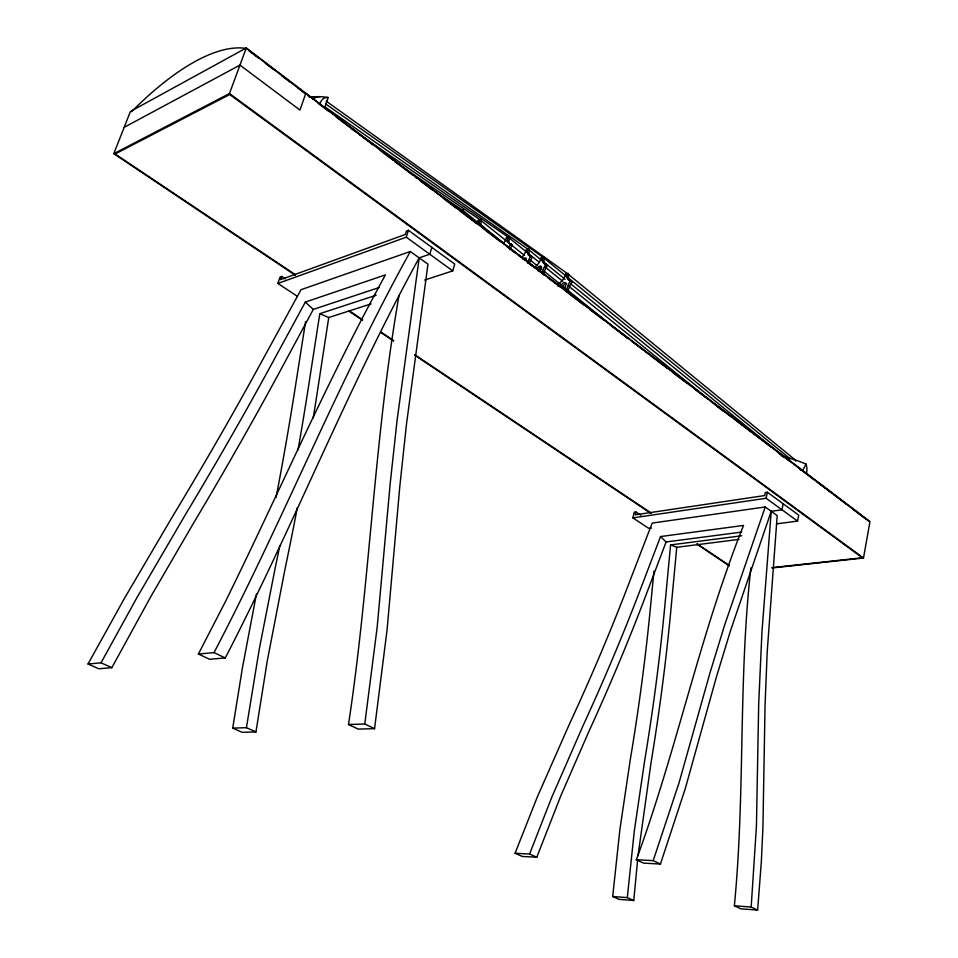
<?xml version="1.0" encoding="UTF-8"?>
<svg xmlns="http://www.w3.org/2000/svg" width="958" height="958" viewBox="0 0 958 958"><rect width="100%" height="100%" fill="white"/><g stroke="black" fill="none" stroke-linecap="round" stroke-linejoin="round"><path stroke-width="1.44" d="M741.708 532.073L666.085 541.953L646.087 594.834A1170.437 426.609 -55.3 0 1 588.895 731.457L560.993 795.368L536.779 857.23L522.254 856.44L515.081 853.255L537.426 796.697L568.956 725.158A1155.336 416.562 -55.2 0 0 626.005 590.978L652.182 523.092L765.214 506.962L777.189 515.584L767.178 652.17L765.047 705.747L762.927 827.401L761.347 861.625L757.634 910.1L751.18 907.046L756.437 825.928L758.7 703.819L761.933 632.304L771.226 511.285L781.991 509.788L783.189 503.776M757.634 910.1L740.821 908.795L734.367 905.765C745.3 793.416 738.235 680.18 750.868 567.902M653.955 571.1L650.41 607.755A1076.816 490.268 -76 0 1 630.352 759.203L619.886 829.568L612.689 896.508L619.155 899.37L633.765 900.508L637.609 859.997M741.755 535.773L670.588 544.922L664.78 606.462A1092.228 498.639 -76 0 1 644.626 760.868L634.316 830.957L627.298 897.622L633.765 900.508M670.588 544.922L676.755 547.281L671.019 608.617A1089.234 499.92 -76.1 0 1 651.069 762.472L638.028 855.65M398.887 296.214C374.159 438.057 370.063 582.308 348.496 724.523L358.244 729.098L374.554 728.655L387.056 629.993L399.773 486.772L406.503 423.951L427.975 264.192L410.323 251.487L301.016 289.699L259.81 365.022A1356.588 284.945 -52.8 0 1 172.356 516.805L124.121 598.918L88.028 664.002L98.782 668.768L111.847 667.654L150.945 596.379L193.672 522.912A1375.568 294.848 -52.9 0 0 281.616 368.207L313.29 309.41L379.464 287.424M374.554 728.655L364.77 724.02L377.177 627.191L390.217 483.335L397.091 420.263L419.185 257.858L429.771 254.229L431.842 247.38M570.154 281.269A10.586 5.784 -53 0 1 568.741 274.874L568.25 273.353L567.244 273.737A10.598 5.784 -53 0 0 570.609 280.622L572.094 281.772A15.22 8.406 -53.1 0 0 568.202 292.334M371.105 303.866L328.738 317.541L317.84 388.637A1239.137 403.522 -73.9 0 1 313.218 417.916M376.183 295.22L319.792 313.697L308.739 385.068A1243.149 400.899 -73.9 0 1 298.022 449.937M256.505 593.649L242.422 667.882L232.722 728.128L242.182 732.319L255.942 731.936L267.306 660.709L285.041 568.956A1239.137 403.522 -73.9 0 0 297.291 507.788M545.605 264.863A10.55 5.616 -53.2 0 1 544.3 258.564L543.797 257.043L542.791 257.403A10.55 5.616 -53.3 0 0 546 264.192L547.509 265.342A15.16 8.167 -53.4 0 0 543.665 274.766M305.554 321.708L295.028 388.828A1224.563 393.487 -73.9 0 1 276.084 497.453M255.942 731.936L246.434 727.697L259.307 648.961L275.557 566.13A1243.149 400.899 -73.9 0 0 279.82 545.605M532.42 257.199A10.454 5.485 -53.4 0 1 529.319 250.517L528.828 249.008L527.81 249.367A10.466 5.485 -53.4 0 0 530.912 256.037L532.42 257.199A15.029 7.975 -53.5 0 0 529.403 263.103M509.752 243.739A10.394 5.341 -53.6 0 1 509.452 238.41L508.961 236.913L507.944 237.261A10.394 5.341 -53.6 0 0 510.913 243.835L512.422 244.985A14.933 7.76 -53.7 0 0 509.872 249.679M806.42 473.863L806.887 470.677A12.131 7.197 81 0 0 806.373 465.145L806.085 464.067L797.595 460.762L781.692 455.613M481.934 226.759A10.37 5.173 -53.9 0 1 481.335 221.047L480.413 219.37L478.317 220.412A10.263 5.065 -54.2 0 1 477.132 223.31M461.457 212.58A10.298 5.03 -54 0 1 461.9 209.97L462.942 209.646L463.433 211.131A10.287 5.03 -54 0 0 463.049 212.927M868.882 521.248L306.464 93.92M771.944 567.986L863.493 558.011L869.972 521.499L246.29 47.972L130.42 111.463L113.798 153.699L295.339 275.269M776.854 523.822L797.559 521.08L798.721 515.117L767.346 492.22L765.322 492.532L764.712 495.549L635.322 514.817L635.98 512.003L640.866 515.248M797.559 521.08L766.125 498.268L767.346 492.22M651.512 528.038L648.829 528.409L632.915 517.895L634.232 512.267L635.98 512.003M564.406 289.975L565.807 284.694A3.413 1.868 -53.4 0 0 564.166 282.538A3.413 1.868 -53.4 0 0 561.005 286.119M540.192 272.192L541.27 268.264A3.401 1.808 -53.6 0 0 539.977 266.084A3.401 1.808 -53.6 0 0 536.827 268.982M424.538 280.107L452.715 270.886L454.727 264.085L408.407 230.291L406.42 231.01L405.354 234.447L280.622 279.652L281.7 276.467L285.304 278.85M297.112 296.142L277.88 283.448L406.276 237.189L408.407 230.291M277.88 283.448L280.035 277.066L281.7 276.467M324.69 107.751L328.199 97.512L322.211 96.746A255.211 106.41 -58.3 0 0 310.56 97.153M515.081 853.255L529.594 854.033L551.616 797.643L582.751 726.356A1173.311 424.406 -55.2 0 0 640.363 589.517L660.529 536.564L743.552 525.427C699.951 634.352 676.803 749.791 636.363 859.733L643.596 863.134L660.433 864.056L685.269 788.638L716.033 678.288L730.463 630.819L771.226 511.285M636.363 859.733L653.2 860.631L678.899 783.261L710.022 672.755L724.583 625.215L765.214 506.962M298.154 88.16L305.195 93.501L246.673 48.523M113.798 153.699L229.465 93.549L246.29 47.972M131.761 111.751L131.917 111.344A252.565 93.201 -58.4 0 1 245.44 48.343M558.095 286.274A14.909 8.107 -53.8 0 0 557.772 284.442A10.478 5.676 -53.4 0 0 565.639 274.216L566.238 273.677L567.088 274.515M534.253 267.593A10.43 5.508 -53.6 0 0 541.222 257.906L541.821 257.379L542.683 258.229M521.799 257.403A10.346 5.389 -53.8 0 0 526.265 249.87L527.463 249.691M503.453 243.548A10.287 5.233 -53.9 0 0 506.423 237.776L507.033 237.261L507.896 238.099M478.317 220.412L479.539 220.256M460.127 211.455A10.191 4.934 -54.3 0 0 460.439 210.509L461.672 210.365M88.028 664.002L101.033 662.828L136.802 597.852L184.654 515.895A1379.783 290.981 -52.9 0 0 273.365 360.95L305.327 302.093L385.415 274.898C326.929 381.356 278.922 492.951 225.322 601.828L198.39 654.027L209.61 659.284L225.286 657.942C293.423 526.265 347.694 387.918 419.185 257.858M198.39 654.027L214.017 652.614C283.053 520.649 338.138 381.907 410.323 251.487M806.085 464.067L802.6 470.546L800.05 469.6M124.169 127.342L239.967 65.096L299.962 110.05L305.841 93.189L305.195 93.501M312.583 98.937L316.403 97.225A13.208 9.424 65 0 1 320.056 96.782M460.439 210.509L461.9 209.97L463.433 211.131L461.972 211.67M506.423 237.776L507.944 237.261L509.452 238.41M526.265 249.87L527.81 249.367L529.319 250.517M541.222 257.906L542.791 257.403L544.3 258.564M565.639 274.216L567.244 273.737L568.741 274.874M632.915 517.895L766.125 498.268M676.755 547.281L739.001 539.39M772.148 567.615L862.38 557.76L229.704 94.519L115.152 153.987L295.459 274.766M309.266 97.153L311.146 97.189M232.722 728.128L246.434 727.697M348.496 724.523L364.77 724.02M612.689 896.508L627.298 897.622M734.367 905.765L751.18 907.046M319.792 313.697L328.738 317.541M101.033 662.828L111.847 667.654M529.594 854.033L536.779 857.23M214.017 652.614L225.286 657.942M653.2 860.631L660.433 864.056M434.932 191.708L462.211 209.91M348.928 310.596L362.603 319.756M381.248 332.246L393.69 340.581M414.826 354.747L651.081 513.009M697.089 543.833L729.421 565.495M348.796 311.063L362.483 320.223M381.128 332.713L393.558 341.048M414.706 355.202L650.949 513.404M696.957 544.204L729.278 565.855M394.756 161.77L400.935 165.974M403.414 167.662L480.09 219.801L524.313 255.331M350.844 128.42L508.207 237.165L539.498 262.504M324.618 106.637L528.05 249.26L565.112 279.317M325.409 103.751L543.018 257.295M326.127 101.117L567.447 273.593L795.463 460.115L795.787 461.169M406.276 237.189L452.715 270.886M229.465 93.549L863.493 558.011M481.335 221.047L479.802 219.885A10.382 5.161 -53.9 0 0 482.604 226.339L484.149 227.513A14.909 7.508 -54 0 0 483.407 228.663M248.852 50.75L258.241 57.875M265.294 63.216L273.509 69.455M281.724 75.682L289.939 81.921M307.578 95.309L309.961 97.117M318.296 103.44L329.013 111.571M336.15 116.996L349.251 126.935M359.969 135.066L373.057 144.993M380.206 150.418L393.295 160.357M401.63 166.68L412.347 174.811M414.73 176.619L417.113 178.428M419.496 180.236L432.585 190.175M443.303 198.306L456.403 208.245M463.54 213.658L476.641 223.597M484.976 229.92L500.447 241.667M506.399 246.182L515.931 253.415M518.314 255.223L520.685 257.031M526.637 261.546L539.737 271.485M542.12 273.293L544.503 275.102M548.072 277.808L559.975 286.837M568.31 293.16L583.793 304.907M589.745 309.422L604.031 320.271M609.983 324.786L627.837 338.342M631.418 341.048L643.321 350.089M645.704 351.885L648.075 353.694M650.458 355.502L667.127 368.147M673.079 372.674L687.365 383.511M694.514 388.936L707.603 398.875M714.752 404.288L731.421 416.934M733.804 418.742L751.659 432.298M754.042 434.106L770.711 446.751M777.848 452.176L790.949 462.115M799.283 468.438L814.671 480.114M817.03 481.91L831.173 492.64M833.532 494.424L846.489 504.255M853.554 509.62L866.523 519.464M530.133 260.013L537.115 265.617M539.438 267.486L541.773 269.366M544.096 271.234L560.394 284.322M562.717 286.191L627.885 338.545M463.373 210.844L478.545 223.022M480.88 224.891L504.231 243.607M510.063 248.29L515.895 252.972M518.23 254.84L521.739 257.654M528.744 263.27L532.241 266.073M545.294 267.198L562.693 281.281M568.489 285.963L707.591 398.588M709.914 400.456L722.667 410.778M570.896 284.023L774.711 449.362M777.022 451.242L783.201 457.002M544.168 258.229L789.248 458.056L789.596 459.121M305.327 302.093L313.29 309.41M660.529 536.564L666.085 541.953M311.985 97.285A13.149 9.4 64.9 0 1 315.625 96.854M566.717 292.226A15.232 8.394 -53.1 0 1 570.609 280.622M572.094 281.772A10.586 5.784 -53 0 1 570.74 281.544M562.49 287.256A3.401 1.868 -53.4 0 1 566.765 283.712M542.144 273.617A15.172 8.155 -53.4 0 1 546 264.192M547.509 265.342A10.55 5.616 -53.2 0 1 546.814 265.294M538.049 270.886A3.389 1.808 -53.6 0 1 541.773 267.222M527.535 263.127A15.041 7.963 -53.5 0 1 530.912 256.037M524.948 259.917A3.365 1.772 -53.8 0 1 526.205 259.175M522.829 259.378A3.365 1.772 -53.8 0 1 525.535 257.965A3.365 1.772 -53.8 0 1 526.241 260.109M508.89 247.344A14.945 7.748 -53.7 0 1 510.913 243.835M512.422 244.985A10.394 5.341 -53.6 0 1 510.147 244.194M481.874 227.489A14.921 7.496 -54 0 1 482.604 226.339M484.149 227.513A10.37 5.173 -53.9 0 1 482.377 227.106M319.936 104.147A13.424 9.556 65.3 0 1 328.199 97.512"/></g></svg>
